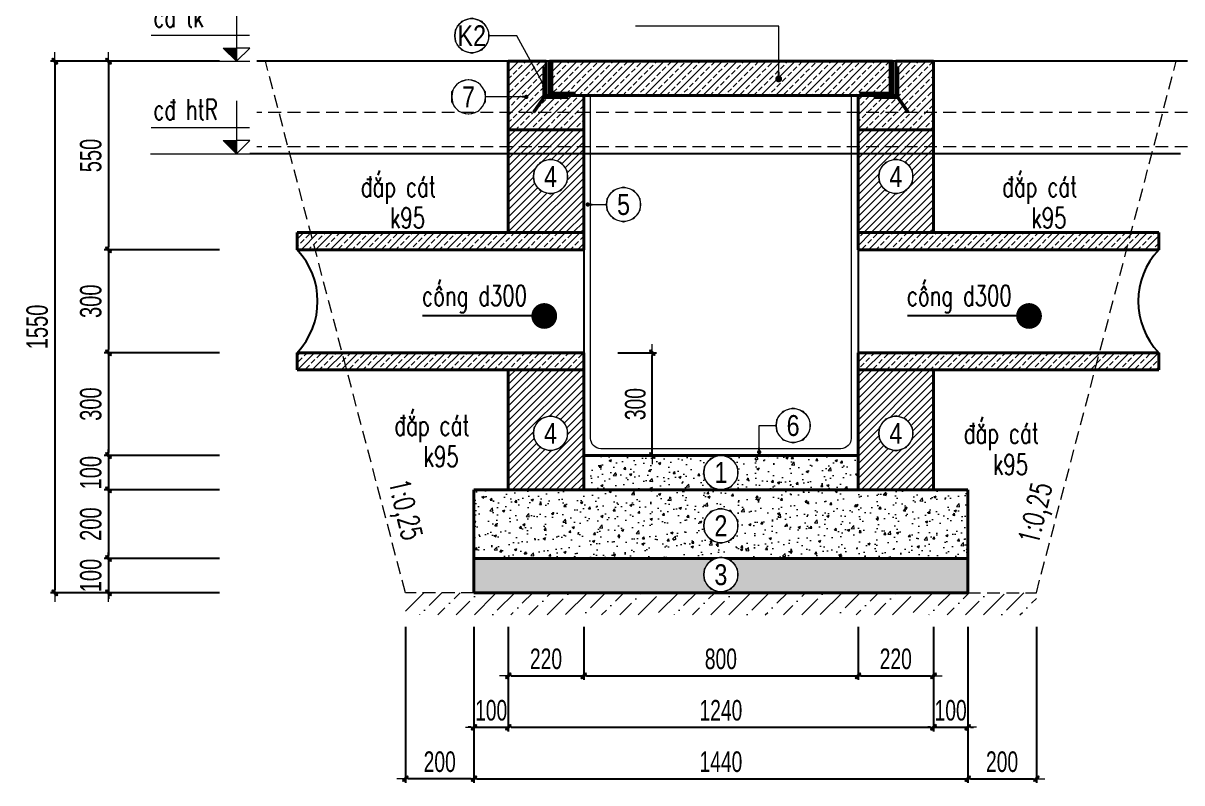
# Model space of a CAD drawing. Header units: inches. Extents: x -676 to 53517, y -16349 to 46516.
# Drawn here: x 31345 to 34724, y 23474 to 25689 of the extents above; entities that cross this region are included whole.
import ezdxf
from ezdxf.enums import TextEntityAlignment as Align

# ---------------------------------------------------------------- set-up
doc = ezdxf.new("R2010")
doc.units = ezdxf.units.IN
doc.header["$MEASUREMENT"] = 0
doc.set_wipeout_variables(frame=1)
doc.linetypes.add('HIDDEN', pattern=[0.375, 0.25, -0.125])
for name, color, linetype, lineweight in [('dim', 144, 'Continuous', 13), ('hatch', 67, 'Continuous', 9), ('LC Dim', 8, 'Continuous', 18), ('LC Hatch', 252, 'Continuous', 9), ('LC ISO', 153, 'Continuous', 13), ('LC Khac', 4, 'Continuous', 9), ('LC MANH DUT', 35, 'HIDDEN', 5), ('LC Net dam2', 6, 'Continuous', 40), ('LC Net manh', 9, 'Continuous', 5), ('LC Net thay', 7, 'Continuous', 25), ('LC Text1', 3, 'Continuous', 20), ('THEPDOC', 1, 'Continuous', 40)]:
    doc.layers.add(name, color=color, linetype=linetype, lineweight=lineweight)
doc.layers.add('TAMDAN', color=2, linetype='Continuous')
doc.styles.add('General text 2', font='arial.ttf')
doc.styles.add('HOATBIF', font='hoatbif.shx', dxfattribs={"width": 0.7})
doc.styles.add('LC 3', font='vnsimli.shx', dxfattribs={"width": 0.75})
doc.styles.add('TXTDIM', font='', dxfattribs={"width": 0.7})
doc.styles.get('TXTDIM').set_extended_font_data('.VnArial')
doc.dimstyles.new('1-100(1-25)', dxfattribs={"dimscale": 25, "dimtxt": 2.5, "dimasz": 0.35, "dimexe": 0.5, "dimexo": 0, "dimgap": 0.8, "dimtad": 1, "dimdec": 0, "dimzin": 0, "dimdsep": 46, "dimtxsty": 'HOATBIF', "dimblk1": 'DOT', "dimblk2": 'DOT', "dimsah": 1, "dimcen": -1, "dimdle": 1, "dimclrd": 256, "dimclre": 256, "dimclrt": 4, "dimadec": 3, "dimazin": 2, "dimtfac": 0.333333, "dimtdec": 0, "dimtix": 1, "dimtmove": 2, "dimatfit": 3, "dimldrblk": 'DOT', "dimfxl": 1, "dimtvp": 0.833333, "dimtolj": 1, "dimtzin": 0, "dimarcsym": 0})
doc.dimstyles.new('DIM20', dxfattribs={"dimscale": 20, "dimtxt": 2.5, "dimasz": 0.3, "dimexe": 0.5, "dimexo": 0, "dimgap": 0.5, "dimtad": 1, "dimdec": 0, "dimzin": 12, "dimdsep": 46, "dimtxsty": 'TXTDIM', "dimblk": 'SLASH', "dimcen": 1.5, "dimclrd": 144, "dimclre": 144, "dimclrt": 1, "dimaunit": 1, "dimadec": 0, "dimazin": 0, "dimtfac": 1, "dimtdec": 0, "dimtix": 1, "dimtmove": 0, "dimatfit": 3, "dimldrblk": 'DOT', "dimfxl": 2, "dimtolj": 1, "dimtzin": 0, "dimlwd": 9, "dimlwe": 9, "dimarcsym": 1})
doc.dimstyles.new('DIM25', dxfattribs={"dimscale": 25, "dimtxt": 2.5, "dimasz": 0.3, "dimexe": 0.5, "dimexo": 0, "dimgap": 0.5, "dimtad": 1, "dimdec": 0, "dimzin": 12, "dimdsep": 46, "dimtxsty": 'TXTDIM', "dimblk": 'SLASH', "dimcen": 1.5, "dimclrd": 144, "dimclre": 144, "dimclrt": 1, "dimadec": 0, "dimazin": 0, "dimtfac": 1, "dimtdec": 0, "dimtix": 1, "dimtmove": 0, "dimatfit": 3, "dimldrblk": 'DOT', "dimfxl": 2, "dimtolj": 1, "dimtzin": 0, "dimlwd": 9, "dimlwe": 9, "dimarcsym": 1})

# ---------------------------------------------------------------- blocks, each defined once
blk = doc.blocks.new('DOT')
at = {"layer": 'LC Dim', "color": 4}
blk.add_line((-1, -1), (1, 1), dxfattribs=at)
at = {"layer": 'LC Dim'}
blk.add_line((-3, 0), (3, 0), dxfattribs=at)
at = {"layer": 'LC Dim', "color": 4}
blk.add_lwpolyline([(0.5, 1), (-1, -0.5), (-0.5, -1), (1, 0.5)], close=True, dxfattribs=at)
blk = doc.blocks.new('*D201')
at = {"layer": 'Defpoints', "color": 0, "transparency": 16777216}
for p in [(33079.5, 24728.4), (33180, 24728.4), (33079.5, 24428.4)]:
    blk.add_point(p, dxfattribs=at)
at = {"layer": 'LC Dim', "lineweight": -2, "transparency": 16777216}
for p, q in [((33079.5, 24728.4), (33192, 24728.4)), ((33180, 24436.8), (33180, 24720)), ((33079.5, 24428.4), (33192, 24428.4))]:
    blk.add_line(p, q, dxfattribs=at)
at = {"layer": 'LC Dim', "lineweight": -2, "transparency": 16777216, "xscale": 8.399999999999999, "yscale": 8.399999999999999, "zscale": 8.399999999999999}
for p, rotation in [((33180, 24728.4), 90), ((33180, 24428.4), 270)]:
    blk.add_blockref('DOT', p, dxfattribs=dict(at, rotation=rotation))
at = {"layer": 'LC Dim', "color": 4, "transparency": 16777216, "insert": (33130.8, 24578.4), "char_height": 60, "attachment_point": 5, "rotation": 90, "style": 'HOATBIF'}
blk.add_mtext('\\A1;300', dxfattribs=at)
blk = doc.blocks.new('_Dot')
at = {"color": 0, "linetype": 'ByBlock', "lineweight": -2}
blk.add_line((-0.5, 0), (-1, 0), dxfattribs=at)
at = {"color": 0, "linetype": 'ByBlock', "const_width": 0.5}
blk.add_lwpolyline([(-0.25, 0, 1), (0.25, 0, 1)], format="xyb", close=True, dxfattribs=at)
blk = doc.blocks.new('*D208')
at = {"layer": 'Defpoints', "color": 0, "transparency": 16777216}
for p in [(32660.2, 23928.8), (32760.2, 23928.8), (32760.2, 23635.9)]:
    blk.add_point(p, dxfattribs=at)
at = {"layer": 'LC Dim', "lineweight": -2, "transparency": 16777216}
for p, q in [((32660.2, 23928.8), (32660.2, 23623.9)), ((32760.2, 23928.8), (32760.2, 23623.9)), ((32651.8, 23635.9), (32643.4, 23635.9)), ((32660.2, 23635.9), (32760.2, 23635.9)), ((32768.6, 23635.9), (32777, 23635.9))]:
    blk.add_line(p, q, dxfattribs=at)
at = {"layer": 'LC Dim', "lineweight": -2, "transparency": 16777216, "xscale": 8.399999999999999, "yscale": 8.399999999999999, "zscale": 8.399999999999999}
blk.add_blockref('DOT', (32660.2, 23635.9), dxfattribs=at)
at = {"layer": 'LC Dim', "lineweight": -2, "transparency": 16777216, "xscale": 8.399999999999999, "yscale": 8.399999999999999, "zscale": 8.399999999999999, "rotation": 180}
blk.add_blockref('DOT', (32760.2, 23635.9), dxfattribs=at)
at = {"layer": 'LC Dim', "color": 4, "transparency": 16777216, "insert": (32710.2, 23685.1), "char_height": 60, "attachment_point": 5, "style": 'HOATBIF'}
blk.add_mtext('\\A1;100', dxfattribs=at)
blk = doc.blocks.new('*D209')
at = {"layer": 'Defpoints', "color": 0, "transparency": 16777216}
for p in [(32760.2, 23928.8), (32980.2, 23928.8), (32980.2, 23785.9)]:
    blk.add_point(p, dxfattribs=at)
at = {"layer": 'LC Dim', "lineweight": -2, "transparency": 16777216}
for p, q in [((32760.2, 23928.8), (32760.2, 23773.9)), ((32980.2, 23928.8), (32980.2, 23773.9)), ((32768.6, 23785.9), (32971.8, 23785.9))]:
    blk.add_line(p, q, dxfattribs=at)
at = {"layer": 'LC Dim', "lineweight": -2, "transparency": 16777216, "xscale": 8.399999999999999, "yscale": 8.399999999999999, "zscale": 8.399999999999999, "rotation": 180}
blk.add_blockref('DOT', (32760.2, 23785.9), dxfattribs=at)
at = {"layer": 'LC Dim', "lineweight": -2, "transparency": 16777216, "xscale": 8.399999999999999, "yscale": 8.399999999999999, "zscale": 8.399999999999999}
blk.add_blockref('DOT', (32980.2, 23785.9), dxfattribs=at)
at = {"layer": 'LC Dim', "color": 4, "transparency": 16777216, "insert": (32870.2, 23835.1), "char_height": 60, "attachment_point": 5, "style": 'HOATBIF'}
blk.add_mtext('\\A1;220', dxfattribs=at)
blk = doc.blocks.new('*D210')
at = {"layer": 'Defpoints', "color": 0, "transparency": 16777216}
for p in [(32980.2, 23928.8), (33780.2, 23928.8), (33780.2, 23785.9)]:
    blk.add_point(p, dxfattribs=at)
at = {"layer": 'LC Dim', "lineweight": -2, "transparency": 16777216}
for p, q in [((32980.2, 23928.8), (32980.2, 23773.9)), ((33780.2, 23928.8), (33780.2, 23773.9)), ((32988.6, 23785.9), (33771.8, 23785.9))]:
    blk.add_line(p, q, dxfattribs=at)
at = {"layer": 'LC Dim', "lineweight": -2, "transparency": 16777216, "xscale": 8.399999999999999, "yscale": 8.399999999999999, "zscale": 8.399999999999999, "rotation": 180}
blk.add_blockref('DOT', (32980.2, 23785.9), dxfattribs=at)
at = {"layer": 'LC Dim', "lineweight": -2, "transparency": 16777216, "xscale": 8.399999999999999, "yscale": 8.399999999999999, "zscale": 8.399999999999999}
blk.add_blockref('DOT', (33780.2, 23785.9), dxfattribs=at)
at = {"layer": 'LC Dim', "color": 4, "transparency": 16777216, "insert": (33380.2, 23835.1), "char_height": 60, "attachment_point": 5, "style": 'HOATBIF'}
blk.add_mtext('\\A1;800', dxfattribs=at)
blk = doc.blocks.new('*D211')
at = {"layer": 'Defpoints', "color": 0, "transparency": 16777216}
for p in [(33780.2, 23928.8), (34000.2, 23928.8), (34000.2, 23785.9)]:
    blk.add_point(p, dxfattribs=at)
at = {"layer": 'LC Dim', "lineweight": -2, "transparency": 16777216}
for p, q in [((33780.2, 23928.8), (33780.2, 23773.9)), ((34000.2, 23928.8), (34000.2, 23773.9)), ((33788.6, 23785.9), (33991.8, 23785.9))]:
    blk.add_line(p, q, dxfattribs=at)
at = {"layer": 'LC Dim', "lineweight": -2, "transparency": 16777216, "xscale": 8.399999999999999, "yscale": 8.399999999999999, "zscale": 8.399999999999999, "rotation": 180}
blk.add_blockref('DOT', (33780.2, 23785.9), dxfattribs=at)
at = {"layer": 'LC Dim', "lineweight": -2, "transparency": 16777216, "xscale": 8.399999999999999, "yscale": 8.399999999999999, "zscale": 8.399999999999999}
blk.add_blockref('DOT', (34000.2, 23785.9), dxfattribs=at)
at = {"layer": 'LC Dim', "color": 4, "transparency": 16777216, "insert": (33890.2, 23835.1), "char_height": 60, "attachment_point": 5, "style": 'HOATBIF'}
blk.add_mtext('\\A1;220', dxfattribs=at)
blk = doc.blocks.new('*D212')
at = {"layer": 'Defpoints', "color": 0, "transparency": 16777216}
for p in [(34000.2, 23928.8), (34100.2, 23928.8), (34100.2, 23635.9)]:
    blk.add_point(p, dxfattribs=at)
at = {"layer": 'LC Dim', "lineweight": -2, "transparency": 16777216}
for p, q in [((34000.2, 23928.8), (34000.2, 23623.9)), ((34100.2, 23928.8), (34100.2, 23623.9)), ((33991.8, 23635.9), (33983.4, 23635.9)), ((34000.2, 23635.9), (34100.2, 23635.9)), ((34108.6, 23635.9), (34117, 23635.9))]:
    blk.add_line(p, q, dxfattribs=at)
at = {"layer": 'LC Dim', "lineweight": -2, "transparency": 16777216, "xscale": 8.399999999999999, "yscale": 8.399999999999999, "zscale": 8.399999999999999}
blk.add_blockref('DOT', (34000.2, 23635.9), dxfattribs=at)
at = {"layer": 'LC Dim', "lineweight": -2, "transparency": 16777216, "xscale": 8.399999999999999, "yscale": 8.399999999999999, "zscale": 8.399999999999999, "rotation": 180}
blk.add_blockref('DOT', (34100.2, 23635.9), dxfattribs=at)
at = {"layer": 'LC Dim', "color": 4, "transparency": 16777216, "insert": (34050.2, 23685.1), "char_height": 60, "attachment_point": 5, "style": 'HOATBIF'}
blk.add_mtext('\\A1;100', dxfattribs=at)
blk = doc.blocks.new('*D213')
at = {"layer": 'Defpoints', "color": 0, "transparency": 16777216}
for p in [(34100.2, 23928.8), (34300.2, 23928.8), (34300.2, 23485.9)]:
    blk.add_point(p, dxfattribs=at)
at = {"layer": 'LC Dim', "lineweight": -2, "transparency": 16777216}
for p, q in [((34100.2, 23928.8), (34100.2, 23473.9)), ((34300.2, 23928.8), (34300.2, 23473.9)), ((34108.6, 23485.9), (34291.8, 23485.9))]:
    blk.add_line(p, q, dxfattribs=at)
at = {"layer": 'LC Dim', "lineweight": -2, "transparency": 16777216, "xscale": 8.399999999999999, "yscale": 8.399999999999999, "zscale": 8.399999999999999, "rotation": 180}
blk.add_blockref('DOT', (34100.2, 23485.9), dxfattribs=at)
at = {"layer": 'LC Dim', "lineweight": -2, "transparency": 16777216, "xscale": 8.399999999999999, "yscale": 8.399999999999999, "zscale": 8.399999999999999}
blk.add_blockref('DOT', (34300.2, 23485.9), dxfattribs=at)
at = {"layer": 'LC Dim', "color": 4, "transparency": 16777216, "insert": (34200.2, 23535.1), "char_height": 60, "attachment_point": 5, "style": 'HOATBIF'}
blk.add_mtext('\\A1;200', dxfattribs=at)
blk = doc.blocks.new('*D214')
at = {"layer": 'Defpoints', "color": 0, "transparency": 16777216}
for p in [(32760.2, 23928.8), (34000.2, 23928.8), (34000.2, 23635.9)]:
    blk.add_point(p, dxfattribs=at)
at = {"layer": 'LC Dim', "lineweight": -2, "transparency": 16777216}
for p, q in [((32760.2, 23928.8), (32760.2, 23623.9)), ((34000.2, 23928.8), (34000.2, 23623.9)), ((32768.6, 23635.9), (33991.8, 23635.9))]:
    blk.add_line(p, q, dxfattribs=at)
at = {"layer": 'LC Dim', "lineweight": -2, "transparency": 16777216, "xscale": 8.399999999999999, "yscale": 8.399999999999999, "zscale": 8.399999999999999, "rotation": 180}
blk.add_blockref('DOT', (32760.2, 23635.9), dxfattribs=at)
at = {"layer": 'LC Dim', "lineweight": -2, "transparency": 16777216, "xscale": 8.399999999999999, "yscale": 8.399999999999999, "zscale": 8.399999999999999}
blk.add_blockref('DOT', (34000.2, 23635.9), dxfattribs=at)
at = {"layer": 'LC Dim', "color": 4, "transparency": 16777216, "insert": (33380.2, 23685.1), "char_height": 60, "attachment_point": 5, "style": 'HOATBIF'}
blk.add_mtext('\\A1;1240', dxfattribs=at)
blk = doc.blocks.new('*D215')
at = {"layer": 'Defpoints', "color": 0, "transparency": 16777216}
for p in [(32660.2, 23928.8), (34100.2, 23928.8), (34100.2, 23485.9)]:
    blk.add_point(p, dxfattribs=at)
at = {"layer": 'LC Dim', "lineweight": -2, "transparency": 16777216}
for p, q in [((32660.2, 23928.8), (32660.2, 23473.9)), ((34100.2, 23928.8), (34100.2, 23473.9)), ((32668.6, 23485.9), (34091.8, 23485.9))]:
    blk.add_line(p, q, dxfattribs=at)
at = {"layer": 'LC Dim', "lineweight": -2, "transparency": 16777216, "xscale": 8.399999999999999, "yscale": 8.399999999999999, "zscale": 8.399999999999999, "rotation": 180}
blk.add_blockref('DOT', (32660.2, 23485.9), dxfattribs=at)
at = {"layer": 'LC Dim', "lineweight": -2, "transparency": 16777216, "xscale": 8.399999999999999, "yscale": 8.399999999999999, "zscale": 8.399999999999999}
blk.add_blockref('DOT', (34100.2, 23485.9), dxfattribs=at)
at = {"layer": 'LC Dim', "color": 4, "transparency": 16777216, "insert": (33380.2, 23535.1), "char_height": 60, "attachment_point": 5, "style": 'HOATBIF'}
blk.add_mtext('\\A1;1440', dxfattribs=at)
blk = doc.blocks.new('*D216')
at = {"layer": 'Defpoints', "color": 0, "transparency": 16777216}
for p in [(32460.2, 23928.8), (32660.2, 23928.8), (32460.2, 23485.9)]:
    blk.add_point(p, dxfattribs=at)
at = {"layer": 'LC Dim', "lineweight": -2, "transparency": 16777216}
for p, q in [((32460.2, 23928.8), (32460.2, 23473.9)), ((32660.2, 23928.8), (32660.2, 23473.9)), ((32651.8, 23485.9), (32468.6, 23485.9))]:
    blk.add_line(p, q, dxfattribs=at)
at = {"layer": 'LC Dim', "lineweight": -2, "transparency": 16777216, "xscale": 8.399999999999999, "yscale": 8.399999999999999, "zscale": 8.399999999999999, "rotation": 180}
blk.add_blockref('DOT', (32460.2, 23485.9), dxfattribs=at)
at = {"layer": 'LC Dim', "lineweight": -2, "transparency": 16777216, "xscale": 8.399999999999999, "yscale": 8.399999999999999, "zscale": 8.399999999999999}
blk.add_blockref('DOT', (32660.2, 23485.9), dxfattribs=at)
at = {"layer": 'LC Dim', "color": 4, "transparency": 16777216, "insert": (32560.2, 23535.1), "char_height": 60, "attachment_point": 5, "style": 'HOATBIF'}
blk.add_mtext('\\A1;200', dxfattribs=at)
blk = doc.blocks.new('*U66')
at = {"layer": 'Defpoints'}
blk.add_lwpolyline([(0, 4.25), (-2.5, 3.44), (-4.04, 1.31), (-4.04, -1.31), (-2.5, -3.44), (0, -4.25), (2.5, -3.44), (4.04, -1.31), (4.04, 1.31), (2.5, 3.44)], close=True, dxfattribs=at)
at = {"layer": 'LC Text1', "style": 'General text 2', "width": 0.8, "flags": 8}
blk.add_attdef('SYMBOL', text='', height=5.2, dxfattribs=at).set_placement((0, 0), align=Align.MIDDLE_CENTER)
blk.add_wipeout([(0, 4.25), (-2.5, 3.44), (-4.04, 1.31), (-4.04, -1.31), (-2.5, -3.44), (0, -4.25), (2.5, -3.44), (4.04, -1.31), (4.04, 1.31), (2.5, 3.44)]).dxf.layer = 'LC Net manh'
at = {"layer": 'LC ISO'}
blk.add_circle((0, 0), 4.25, dxfattribs=at)
blk = doc.blocks.new('SLASH')
at = {"layer": 'dim', "color": 16, "linetype": 'Continuous'}
for p, q in [((-1.2, 0), (1.2, 0)), ((-0.6, -0.6), (0.6, 0.6))]:
    blk.add_line(p, q, dxfattribs=at)
blk = doc.blocks.new('CT')
at = {"layer": 'LC Khac'}
blk.add_hatch(color=252, dxfattribs=at).paths.add_polyline_path([(3.25, 1.6), (1.64, 1.6), (1.64, 0)])
at = {"layer": 'LC Khac', "color": 9, "ltscale": 50}
for p, q in [((0.05, 3.14), (12, 3.14)), ((12.09, 0), (0, 0))]:
    blk.add_line(p, q, dxfattribs=at)
for points in [[(1.64, 6.43), (1.64, 0)], [(1.64, 0), (0.03, 1.6), (1.64, 1.6)], [(1.64, 0), (3.25, 1.6), (1.64, 1.6)]]:
    blk.add_lwpolyline(points, dxfattribs=at)
at = {"layer": 'LC Khac', "color": 3, "style": 'LC 3', "width": 0.75}
blk.add_attdef('CT', (1.91, 3.5), '', height=2.2, dxfattribs=at)
blk = doc.blocks.new('*D287')
at = {"layer": 'Defpoints', "color": 0, "transparency": 16777216}
for p in [(31918, 25578.4), (31594, 25028.4), (31918, 25028.4)]:
    blk.add_point(p, dxfattribs=at)
at = {"layer": 'LC Hatch', "lineweight": -2, "transparency": 16777216}
for p, q in [((31918, 25578.4), (31581.5, 25578.4)), ((31594, 25569.7), (31594, 25037.2)), ((31918, 25028.4), (31581.5, 25028.4))]:
    blk.add_line(p, q, dxfattribs=at)
at = {"layer": 'LC Hatch', "lineweight": -2, "transparency": 16777216, "xscale": 8.75, "yscale": 8.75, "zscale": 8.75}
for p, rotation in [((31594, 25578.4), 90), ((31594, 25028.4), 270)]:
    blk.add_blockref('DOT', p, dxfattribs=dict(at, rotation=rotation))
at = {"layer": 'LC Hatch', "color": 4, "transparency": 16777216, "insert": (31542.8, 25303.4), "char_height": 62.5, "attachment_point": 5, "rotation": 90, "style": 'HOATBIF'}
blk.add_mtext('\\A1;550', dxfattribs=at)
blk = doc.blocks.new('*D288')
at = {"layer": 'Defpoints', "color": 0, "transparency": 16777216}
for p in [(31918, 25028.4), (31594, 24728.4), (31918, 24728.4)]:
    blk.add_point(p, dxfattribs=at)
at = {"layer": 'LC Hatch', "lineweight": -2, "transparency": 16777216}
for p, q in [((31918, 25028.4), (31581.5, 25028.4)), ((31594, 25019.7), (31594, 24737.2)), ((31918, 24728.4), (31581.5, 24728.4))]:
    blk.add_line(p, q, dxfattribs=at)
at = {"layer": 'LC Hatch', "lineweight": -2, "transparency": 16777216, "xscale": 8.75, "yscale": 8.75, "zscale": 8.75}
for p, rotation in [((31594, 25028.4), 90), ((31594, 24728.4), 270)]:
    blk.add_blockref('DOT', p, dxfattribs=dict(at, rotation=rotation))
at = {"layer": 'LC Hatch', "color": 4, "transparency": 16777216, "insert": (31542.8, 24878.4), "char_height": 62.5, "attachment_point": 5, "rotation": 90, "style": 'HOATBIF'}
blk.add_mtext('\\A1;300', dxfattribs=at)
blk = doc.blocks.new('*D289')
at = {"layer": 'Defpoints', "color": 0, "transparency": 16777216}
for p in [(31918, 24728.4), (31594, 24428.4), (31918, 24428.4)]:
    blk.add_point(p, dxfattribs=at)
at = {"layer": 'LC Hatch', "lineweight": -2, "transparency": 16777216}
for p, q in [((31918, 24728.4), (31581.5, 24728.4)), ((31594, 24719.7), (31594, 24437.2)), ((31918, 24428.4), (31581.5, 24428.4))]:
    blk.add_line(p, q, dxfattribs=at)
at = {"layer": 'LC Hatch', "lineweight": -2, "transparency": 16777216, "xscale": 8.75, "yscale": 8.75, "zscale": 8.75}
for p, rotation in [((31594, 24728.4), 90), ((31594, 24428.4), 270)]:
    blk.add_blockref('DOT', p, dxfattribs=dict(at, rotation=rotation))
at = {"layer": 'LC Hatch', "color": 4, "transparency": 16777216, "insert": (31542.8, 24578.4), "char_height": 62.5, "attachment_point": 5, "rotation": 90, "style": 'HOATBIF'}
blk.add_mtext('\\A1;300', dxfattribs=at)
blk = doc.blocks.new('*D290')
at = {"layer": 'Defpoints', "color": 0, "transparency": 16777216}
for p in [(31918, 24428.4), (31594, 24328.4), (31918, 24328.4)]:
    blk.add_point(p, dxfattribs=at)
at = {"layer": 'LC Hatch', "lineweight": -2, "transparency": 16777216}
for p, q in [((31594, 24437.2), (31594, 24445.9)), ((31918, 24428.4), (31581.5, 24428.4)), ((31594, 24428.4), (31594, 24328.4)), ((31918, 24328.4), (31581.5, 24328.4)), ((31594, 24319.7), (31594, 24310.9))]:
    blk.add_line(p, q, dxfattribs=at)
at = {"layer": 'LC Hatch', "lineweight": -2, "transparency": 16777216, "xscale": 8.75, "yscale": 8.75, "zscale": 8.75}
for p, rotation in [((31594, 24428.4), 270), ((31594, 24328.4), 90)]:
    blk.add_blockref('DOT', p, dxfattribs=dict(at, rotation=rotation))
at = {"layer": 'LC Hatch', "color": 4, "transparency": 16777216, "insert": (31542.8, 24378.4), "char_height": 62.5, "attachment_point": 5, "rotation": 90, "style": 'HOATBIF'}
blk.add_mtext('\\A1;100', dxfattribs=at)
blk = doc.blocks.new('*D291')
at = {"layer": 'Defpoints', "color": 0, "transparency": 16777216}
for p in [(31918, 24328.4), (31594, 24128.4), (31918, 24128.4)]:
    blk.add_point(p, dxfattribs=at)
at = {"layer": 'LC Hatch', "lineweight": -2, "transparency": 16777216}
for p, q in [((31918, 24328.4), (31581.5, 24328.4)), ((31594, 24319.7), (31594, 24137.2)), ((31918, 24128.4), (31581.5, 24128.4))]:
    blk.add_line(p, q, dxfattribs=at)
at = {"layer": 'LC Hatch', "lineweight": -2, "transparency": 16777216, "xscale": 8.75, "yscale": 8.75, "zscale": 8.75}
for p, rotation in [((31594, 24328.4), 90), ((31594, 24128.4), 270)]:
    blk.add_blockref('DOT', p, dxfattribs=dict(at, rotation=rotation))
at = {"layer": 'LC Hatch', "color": 4, "transparency": 16777216, "insert": (31542.8, 24228.4), "char_height": 62.5, "attachment_point": 5, "rotation": 90, "style": 'HOATBIF'}
blk.add_mtext('\\A1;200', dxfattribs=at)
blk = doc.blocks.new('*D292')
at = {"layer": 'Defpoints', "color": 0, "transparency": 16777216}
for p in [(31918, 24128.4), (31594, 24028.4), (31918, 24028.4)]:
    blk.add_point(p, dxfattribs=at)
at = {"layer": 'LC Hatch', "lineweight": -2, "transparency": 16777216}
for p, q in [((31918, 24128.4), (31581.5, 24128.4)), ((31594, 24137.2), (31594, 24145.9)), ((31594, 24128.4), (31594, 24028.4)), ((31918, 24028.4), (31581.5, 24028.4)), ((31594, 24019.7), (31594, 24010.9))]:
    blk.add_line(p, q, dxfattribs=at)
at = {"layer": 'LC Hatch', "lineweight": -2, "transparency": 16777216, "xscale": 8.75, "yscale": 8.75, "zscale": 8.75}
for p, rotation in [((31594, 24128.4), 270), ((31594, 24028.4), 90)]:
    blk.add_blockref('DOT', p, dxfattribs=dict(at, rotation=rotation))
at = {"layer": 'LC Hatch', "color": 4, "transparency": 16777216, "insert": (31542.8, 24078.4), "char_height": 62.5, "attachment_point": 5, "rotation": 90, "style": 'HOATBIF'}
blk.add_mtext('\\A1;100', dxfattribs=at)
blk = doc.blocks.new('*D293')
at = {"layer": 'Defpoints', "color": 0, "transparency": 16777216}
for p in [(31918, 25578.4), (31437.8, 24028.4), (31918, 24028.4)]:
    blk.add_point(p, dxfattribs=at)
at = {"layer": 'LC Hatch', "lineweight": -2, "transparency": 16777216}
for p, q in [((31918, 25578.4), (31425.3, 25578.4)), ((31437.8, 25569.7), (31437.8, 24037.2)), ((31918, 24028.4), (31425.3, 24028.4))]:
    blk.add_line(p, q, dxfattribs=at)
at = {"layer": 'LC Hatch', "lineweight": -2, "transparency": 16777216, "xscale": 8.75, "yscale": 8.75, "zscale": 8.75}
for p, rotation in [((31437.8, 25578.4), 90), ((31437.8, 24028.4), 270)]:
    blk.add_blockref('DOT', p, dxfattribs=dict(at, rotation=rotation))
at = {"layer": 'LC Hatch', "color": 4, "transparency": 16777216, "insert": (31386.5, 24803.4), "char_height": 62.5, "attachment_point": 5, "rotation": 90, "style": 'HOATBIF'}
blk.add_mtext('\\A1;1550', dxfattribs=at)

msp = doc.modelspace()

# ---------------------------------------------------------------- hatches: boundary and pattern name
at = {"layer": 'LC Hatch'}
h = msp.add_hatch(dxfattribs=at)
h.set_pattern_fill('ANSI33', color=256, scale=120, style=0)
h.paths.add_polyline_path([(32760.3, 25578.4), (32870.3, 25578.4), (32870.3, 25478.4), (32980.3, 25478.4), (32980.3, 25378.4), (32760.3, 25378.4)])
h = msp.add_hatch(dxfattribs=at)
h.set_pattern_fill('ANSI33', color=256, scale=120, style=0)
h.paths.add_polyline_path([(33880.2, 25578.4), (32886.3, 25578.4), (32886.3, 25478.4), (33880.2, 25478.4)])
h = msp.add_hatch(dxfattribs=at)
h.set_pattern_fill('ANSI33', color=256, scale=120, style=0)
h.paths.add_polyline_path([(34000.2, 25578.4), (33890.2, 25578.4), (33890.2, 25478.4), (33780.2, 25478.4), (33780.2, 25378.4), (34000.2, 25378.4)])
h = msp.add_hatch(dxfattribs=at)
h.set_pattern_fill('ANSI31', color=256, scale=120, style=0)
h.paths.add_polyline_path([(33780.2, 25378.4), (33780.2, 25078.4), (34000.2, 25078.4), (34000.2, 25078.4), (34000.2, 25378.4)])
h.paths.add_polyline_path([(32980.3, 25378.4), (32760.3, 25378.4), (32760.3, 25078.4), (32980.3, 25078.4)])
h.paths.add_polyline_path([(32980.3, 24678.4), (32760.3, 24678.4), (32760.3, 24328.4), (32980.3, 24328.4)])
h.paths.add_polyline_path([(34000.2, 24678.4), (33780.2, 24678.4), (33780.2, 24328.4), (34000.2, 24328.4)])
h = msp.add_hatch(dxfattribs=at)
h.set_pattern_fill('ANSI33', color=256, scale=120, style=0)
h.paths.add_polyline_path([(32980.3, 24728.4), (32144.2, 24728.4), (32144.2, 24678.4), (32980.3, 24678.4)])
h.paths.add_polyline_path([(32980.3, 25078.4), (32144.2, 25078.4), (32144.2, 25028.4), (32980.3, 25028.4)])
h = msp.add_hatch(dxfattribs=at)
h.set_pattern_fill('ANSI33', color=256, scale=120, style=0)
h.paths.add_polyline_path([(33780.1, 24728.4), (34657.2, 24728.4), (34657.2, 24678.4), (33780.1, 24678.4)])
h.paths.add_polyline_path([(33780.1, 25078.4), (34657.2, 25078.4), (34657.2, 25028.4), (33780.1, 25028.4)])
h = msp.add_hatch(dxfattribs=at)
h.set_pattern_fill('AR-CONC', color=256, scale=10, style=0)
h.set_pattern_definition([(50, (-141343.93, 2943.584), (71.726018, -6.275213), [7.5, -82.5]), (355, (-141343.93, 2943.58), (-13.875133, 75.219213), [6, -66]), (100.4514, (-141337.95, 2943.06), (57.850938, 68.943954), [6.37402, -70.11421]), (46.1842, (-141343.93, 2963.58), (106.724105, -16.5519), [11.25, -123.75]), (96.6356, (-141335.04, 2962.2), (93.46627, 97.41179), [9.56103, -105.1713]), (351.1842, (-141343.93, 2963.58), (93.466195, 97.41186), [9, -99]), (21, (-141333.93, 2958.584), (59.690705, -40.26189), [7.5, -82.5]), (326, (-141333.93, 2958.58), (24.331533, 72.515005), [6, -66]), (71.4514, (-141328.955, 2955.23), (84.022263, 32.25305), [6.37402, -70.11421]), (37.5, (-141343.93, 2943.584), (1.2159855, 33.2893854), [0, -65.2, 0, -67, 0, -66.25]), (7.5, (-141343.93, 2943.584), (26.306954, 39.441171), [0, -38.2, 0, -63.7, 0, -25.25]), (327.5, (-141366.23, 2943.584), (53.3822436, -2.255487), [0, -25, 0, -78, 0, -103.5]), (317.5, (-141376.23, 2943.584), (58.318617, 10.010498), [0, -32.5, 0, -51.8, 0, -73.5])])
h.paths.add_polyline_path([(33780.2, 24428.4), (32980.3, 24428.4), (32980.3, 24328.4), (33780.2, 24328.4)])
h = msp.add_hatch(dxfattribs=at)
h.set_pattern_fill('AR-CONC', color=256, scale=10, style=0)
h.set_pattern_definition([(50, (0, 0), (71.72602, -6.27521), [7.5, -82.5]), (355, (0, 0), (-13.87513, 75.21921), [6, -66]), (100.45144, (5.98, -0.52), (57.85088, 68.944), [6.37402, -70.11421]), (46.1842, (0, 20), (106.72413, -16.55193), [11.25, -123.75]), (96.63564, (8.89, 18.62), (93.4662, 97.41186), [9.56103, -105.17138]), (351.18416, (0, 20), (93.4662, 97.41186), [9, -99]), (21, (10, 15), (59.690705, -40.26189), [7.5, -82.5]), (326, (10, 15), (24.33153, 72.515), [6, -66]), (71.45144, (14.974, 11.645), (84.02224, 32.25312), [6.37402, -70.11421]), (37.5, (0, 0), (1.215986, 33.289385), [0, -65.2, 0, -67, 0, -66.25]), (7.5, (0, 0), (26.306954, 39.44117), [0, -38.2, 0, -63.7, 0, -25.25]), (327.5, (-22.3, 0), (53.382244, -2.255487), [0, -25, 0, -78, 0, -103.5]), (317.5, (-32.3, 0), (58.318617, 10.0105), [0, -32.5, 0, -51.8, 0, -73.5])])
h.paths.add_polyline_path([(32660.2, 24328.4), (32660.2, 24128.4), (34100.2, 24128.4), (34100.2, 24328.4)])
h = msp.add_hatch(dxfattribs=at)
h.set_pattern_fill('GRAVEL', color=256, scale=80)
h.set_pattern_definition([(228.0128, (-141286.329, 3023.5837), (-639.99985857, -720.00010733), [10.76288, -1065.52704]), (184.9697, (-141293.529, 3015.5837), (960.00008412, 79.99930456), [18.46944, -1828.474]), (132.5104, (-141311.929, 3013.9837), (799.99925747, -880.00069391), [13.02304, -1289.28256]), (267.2737, (-141343.129, 2993.9837), (79.99968142, 1600.0000236), [16.81904, -1665.08464]), (292.8337, (-141343.929, 2977.1837), (-400.000792435, 959.99971294), [16.4924, -1632.74984]), (357.2737, (-141337.529, 2961.9837), (-1600.0000236, 79.99968142), [16.81904, -1665.08464]), (37.6942, (-141320.729, 2961.1837), (-1040.00058765, -799.999232413), [22.24232, -2201.98792]), (72.2553, (-141303.129, 2974.7837), (560.000861016, 1759.9996985), [20.99904, -2078.90568]), (121.4296, (-141296.729, 2994.7837), (-640.000658734, 1039.99960292), [16.876, -1670.72584]), (175.2364, (-141305.529, 3009.184), (880.0000757, -79.99932261), [19.26656, -944.06104]), (222.3974, (-141324.729, 3010.7837), (-960.000588086, -879.99936656), [24.91584, -2466.67]), (138.8141, (-141263.929, 2993.184), (-560.00023574, 479.99978507), [8.50408, -841.90752]), (171.4692, (-141270.329, 2998.7837), (1039.999862785, -160.0006328), [16.17896, -1601.72088]), (225, (-141286.33, 3001.184), (-9e-15, -80.000025), [11.31368, -101.82336]), (203.1986, (-141291.929, 3010.784), (399.99997845, 160.000106), [6.09264, -603.1692]), (291.8014, (-141297.529, 3008.384), (-79.9999928, 240.0000218), [8.61624, -422.19696]), (30.9638, (-141294.329, 3000.384), (239.9998418, 160.0001987), [13.99432, -452.48184]), (161.5651, (-141282.33, 3007.584), (160.0000348, -79.9998723), [10.11928, -242.86296]), (16.3895, (-141343.929, 3008.3837), (800.00017587, 239.99941679), [14.176, -1403.4276]), (70.3462, (-141330.329, 3012.3837), (-319.99961979, -880.00017085), [11.89288, -1177.39264]), (293.1986, (-141282.329, 3023.584), (-160.000106, 399.99997845), [12.1852, -597.07664]), (343.6105, (-141277.529, 3012.3837), (-800.00017587, 239.99941679), [14.176, -1403.4276]), (339.444, (-141343.929, 2958.784), (-400.00014756, 159.9996797), [13.6704, -669.84992]), (294.7751, (-141331.129, 2953.9837), (-399.99937514, 880.00027375), [11.45424, -1133.97144]), (66.8014, (-141281.529, 2943.584), (160.000106, 399.99997845), [12.1852, -597.07664]), (17.354, (-141276.729, 2954.7837), (-1040.00016153, -319.99956018), [13.41048, -1327.63392]), (69.444, (-141320.729, 2943.584), (-159.9996797, -400.00014756), [6.8352, -676.68512]), (101.3099, (-141286.329, 2943.584), (-79.9998106, 320.0000602), [4.0792, -403.84232]), (165.9638, (-141287.129, 2947.584), (240.0000437, -79.9998446), [16.4924, -313.356]), (186.009, (-141303.129, 2951.5837), (799.99998007, 79.9999454), [15.284, -1513.11384]), (303.6901, (-141294.33, 2993.184), (-80.0001068, 159.9999646), [11.53776, -276.90632]), (353.1572, (-141287.929, 2983.5837), (1359.99994924, -160.000639834), [20.14352, -1994.20504]), (60.9454, (-141267.929, 2981.184), (-320.00000218, -560.00003077), [8.23648, -815.41392]), (90, (-141263.93, 2988.38), (-80, 80), [4.8, -75.2]), (120.2564, (-141304.729, 2953.9837), (319.99959094, -560.00019647), [11.11392, -1100.2816]), (48.0128, (-141310.329, 2963.5837), (639.99985857, 720.00010733), [21.52576, -1054.76416]), (0, (-141295.93, 2979.58), (80, 80), [20.8, -59.2]), (325.3048, (-141275.129, 2979.5837), (-799.99954072, 560.00068877), [12.64912, -1252.26192]), (254.0546, (-141264.729, 2972.384), (-79.99999114, -320.0000101), [11.64816, -570.76064]), (207.646, (-141267.929, 2961.1837), (-1519.999664574, -800.000617054), [18.9652, -1877.55792]), (175.4261, (-141284.729, 2952.3837), (-1040.000044665, 79.999584093), [20.06392, -1986.32592])])
h.paths.add_polyline_path([(34100.2, 24028.4), (34100.2, 24128.4), (32660.2, 24128.4), (32660.2, 24028.4)])

# ---------------------------------------------------------------- linework, layer by layer
at = {"layer": 'LC MANH DUT', "ltscale": 150, "elevation": 0}
for points in [[(34100.2, 24028.4), (34300.2, 24028.4), (34708.1, 25578.4)], [(34741.3, 25328.4), (32027.3, 25328.4)]]:
    msp.add_lwpolyline(points, dxfattribs=at)
at = {"layer": 'LC Net dam2'}
for p, q in [((32880.2, 25578.4, 0), (32880.2, 25478.4, 0)), ((33380.2, 25578.4, 0), (32880.2, 25578.4, 0)), ((33380.2, 25578.4, 0), (33880.3, 25578.4, 0)), ((33880.2, 25578.4, 0), (33880.2, 25478.4, 0)), ((34000.2, 25528.7, 0), (34000.2, 25078.4, 0)), ((32980.2, 25478.4, 0), (32880.2, 25478.4, 0)), ((33380.2, 25478.4, 0), (32930.2, 25478.4, 0)), ((33380.2, 25478.4, 0), (33830.3, 25478.4, 0)), ((32760.3, 25378.4, 0), (32980.3, 25378.4, 0)), ((32760.3, 25078.4, 0), (32760.3, 25378.4, 0)), ((32980.3, 25078.4, 0), (32980.3, 25378.4, 0)), ((33780.2, 25078.4, 0), (33780.2, 25378.4, 0)), ((34000.2, 25378.4, 0), (33780.2, 25378.4, 0)), ((32760.3, 24328.4, 0), (32760.3, 24678.4, 0)), ((32980.3, 24328.4, 0), (32980.3, 24678.4, 0)), ((33780.2, 24328.4, 0), (33780.2, 24678.4, 0)), ((34000.2, 24328.4, 0), (34000.2, 24678.4, 0)), ((32980.3, 24428.4, 0), (33780.2, 24428.4, 0)), ((32660.2, 24328.4, 0), (34100.2, 24328.4, 0)), ((32660.2, 24328.4, 0), (32660.2, 24028.4, 0)), ((34100.2, 24328.4, 0), (34100.2, 24028.4, 0)), ((32660.2, 24128.4, 0), (34100.2, 24128.4, 0)), ((32660.2, 24028.4, 0), (34100.2, 24028.4, 0))]:
    msp.add_line(p, q, dxfattribs=at)
at = {"layer": 'LC Net dam2', "color": 6}
for p, q in [((32980.3, 25078.4, 0), (32144.2, 25078.4, 0)), ((32144.2, 25028.4, 0), (32144.2, 25078.4, 0)), ((32980.3, 25078.4, 0), (32980.3, 25028.4, 0)), ((33780.1, 25078.4, 0), (34657.2, 25078.4, 0)), ((33780.1, 25078.4, 0), (33780.1, 25028.4, 0)), ((34657.2, 25028.4, 0), (34657.2, 25078.4, 0)), ((32980.3, 25028.4, 0), (32144.2, 25028.4, 0)), ((33780.1, 25028.4, 0), (34657.2, 25028.4, 0)), ((32980.3, 24728.4, 0), (32144.2, 24728.4, 0)), ((32144.2, 24678.4, 0), (32144.2, 24728.4, 0)), ((32980.4, 24728.4, 0), (32980.4, 24678.4, 0)), ((33780.1, 24728.4, 0), (34657.2, 24728.4, 0)), ((33780.1, 24728.4, 0), (33780.1, 24678.4, 0)), ((34657.2, 24678.4, 0), (34657.2, 24728.4, 0)), ((32980.3, 24678.4, 0), (32144.2, 24678.4, 0)), ((33780.1, 24678.4, 0), (34657.2, 24678.4, 0))]:
    msp.add_line(p, q, dxfattribs=at)
at = {"layer": 'LC Net dam2', "elevation": 0}
for points in [[(32760.3, 25578.4), (32760.3, 25378.4), (32980.3, 25378.4), (32980.2, 25478.4), (32870.3, 25478.4), (32870.3, 25578.4), (32760.3, 25578.4)], [(34000.2, 25578.4), (34000.2, 25378.4), (33780.2, 25378.4), (33780.2, 25478.4), (33890.2, 25478.4), (33890.2, 25578.4), (34000.2, 25578.4)]]:
    msp.add_lwpolyline(points, dxfattribs=at)
at = {"layer": 'LC Net manh', "elevation": 0}
msp.add_lwpolyline([(33760.2, 25228.7), (33760.2, 24478.4, -0.414214), (33730.2, 24448.4), (33030.2, 24448.4, -0.414214), (33000.2, 24478.4), (33000.3, 25478.4)], format="xyb", dxfattribs=at)
msp.add_lwpolyline([(33760.2, 25478.4), (33760.2, 25228.7)], dxfattribs=at)
at = {"layer": 'LC Net thay', "ltscale": 100}
for p, q in [((32980.3, 25078.4, 0), (32980.3, 24678.4, 0)), ((33780.1, 25078.4, 0), (33780.1, 24678.4, 0))]:
    msp.add_line(p, q, dxfattribs=at)
at = {"layer": 'LC Net thay', "elevation": 0}
msp.add_lwpolyline([(34741.3, 25578.4), (32027.3, 25578.4)], dxfattribs=at)
at = {"layer": 'LC Net thay'}
for centre, start, end in [((31986.7, 24878.4, 0), 316.399, 43.601), ((34814.7, 24878.4, 0), 136.399, 223.601)]:
    msp.add_arc(centre, 217.5, start, end, dxfattribs=at)
at = {"layer": 'TAMDAN', "color": 6}
msp.add_line((34596.7, 24728.4, 0), (33780.1, 24728.4, 0), dxfattribs=at)
at = {"layer": 'THEPDOC', "linetype": 'Continuous', "const_width": 10, "elevation": 0}
for points in [[(32886.3, 25574.3), (32886.3, 25484.3), (32956.3, 25484.3)], [(33874.1, 25574.3), (33874.1, 25484.3), (33784.1, 25484.3)], [(32864.9, 25563.1), (32864.9, 25473.1), (32934.9, 25473.1)], [(33895.5, 25563.1), (33895.5, 25473.1), (33825.5, 25473.1)], [(32869, 25479.8), (32834, 25429.2)], [(33891.4, 25479.8), (33926.4, 25429.2), (33926.4, 25429.2)]]:
    msp.add_lwpolyline(points, dxfattribs=at)

# ---------------------------------------------------------------- block references
at = {"layer": 'LC Net manh'}
ref = msp.add_blockref('*U66', (32653.7, 25652.8, 0), dxfattribs=dict(at, xscale=11.70974117654345, yscale=11.70974117654345, zscale=11.70974117654345))
ref.add_attrib('SYMBOL', 'K2', dxfattribs={"layer": 'LC Text1', "height": 60.89, "style": 'General text 2', "width": 0.8}).set_placement((32653.7, 25652.8, 0), align=Align.MIDDLE_CENTER)
ref = msp.add_blockref('*U66', (32644.1, 25474.4, 0), dxfattribs=dict(at, xscale=-11.70974117654345, yscale=11.70974117654345, zscale=11.70974117654345))
ref.add_attrib('SYMBOL', '7', dxfattribs={"layer": 'LC Text1', "height": 60.9, "style": 'General text 2', "width": 0.8}).set_placement((32644.1, 25474.4, 0), align=Align.MIDDLE_CENTER)
at = {"layer": 'LC Text1'}
ref = msp.add_blockref('CT', (32006.9, 25578.4, 0), dxfattribs=dict(at, xscale=-24.00000017379419, yscale=24.00000017379419, zscale=24.00000017379419, rotation=0.000783707937985767))
ref.add_attrib('CT', 'c® tk', (31725.3, 25677.8, 0), dxfattribs={"color": 3, "height": 59.52, "rotation": 0.0008, "style": 'LC 3', "width": 0.7})
ref = msp.add_blockref('CT', (32006.9, 25308.4, 0), dxfattribs=dict(at, xscale=-24.00000017379419, yscale=24.00000017379419, zscale=24.00000017379419, rotation=0.000783707937985767))
ref.add_attrib('CT', 'c® htR', (31725.3, 25407.8, 0), dxfattribs={"color": 3, "height": 59.52, "rotation": 0.0008, "style": 'LC 3', "width": 0.7})

# ---------------------------------------------------------------- texts
at = {"layer": 'LC Text1', "color": 3, "style": 'LC 3', "width": 0.7}
for s, p in [('®¾p c¸t', (32330, 25182.9, 0)), ('®¾p c¸t', (34200.5, 25182.9, 0)), ('k95', (32415, 25091.4, 0)), ('k95', (34285.5, 25091.4, 0)), ('®¾p c¸t', (32428, 24487)), ('®¾p c¸t', (34088.5, 24464)), ('k95', (32513, 24395.5)), ('k95', (34173.5, 24372.5))]:
    msp.add_text(s, height=60, dxfattribs=at).set_placement(p)
for s, rotation, p in [('cèng d300', 359.9947, (32508.7, 24864.8, 0)), ('cèng d300', 359.9947, (33922.4, 24864.8, 0)), ('1:0,25', 283.3265, (32411.6, 24351.5, 0)), ('1:0,25', 76.6735, (34305, 24166.6, 0))]:
    msp.add_text(s, height=60, rotation=rotation, dxfattribs=at).set_placement(p)

# ---------------------------------------------------------------- dimensions: what is measured, and where the dimension line sits
at = {"layer": 'LC Dim'}
for base, p1, p2, angle, picture, middle in [((33180, 24728.4, 0), (33079.5, 24428.4, 0), (33079.5, 24728.4, 0), 90, '*D201', (33130.8, 24578.4, 0)), ((32460.2, 23485.9, 0), (32660.2, 23928.8, 0), (32460.2, 23928.8, 0), 180, '*D216', (32560.2, 23535.1, 0))]:
    dim = msp.add_linear_dim(base=base, p1=p1, p2=p2, angle=angle, dimstyle='1-100(1-25)', override={"dimscale": 24}, dxfattribs=at)
    dim.commit()
    dim.dimension.update_dxf_attribs({"geometry": picture, "text_midpoint": middle})
for base, p1, p2, picture, middle in [((32760.2, 23635.9, 0), (32660.2, 23928.8, 0), (32760.2, 23928.8, 0), '*D208', (32710.2, 23685.1, 0)), ((34100.2, 23485.9, 0), (32660.2, 23928.8, 0), (34100.2, 23928.8, 0), '*D215', (33380.2, 23535.1, 0)), ((32980.2, 23785.9, 0), (32760.2, 23928.8, 0), (32980.2, 23928.8, 0), '*D209', (32870.2, 23835.1, 0)), ((34000.2, 23635.9, 0), (32760.2, 23928.8, 0), (34000.2, 23928.8, 0), '*D214', (33380.2, 23685.1, 0)), ((33780.2, 23785.9, 0), (32980.2, 23928.8, 0), (33780.2, 23928.8, 0), '*D210', (33380.2, 23835.1, 0)), ((34000.2, 23785.9, 0), (33780.2, 23928.8, 0), (34000.2, 23928.8, 0), '*D211', (33890.2, 23835.1, 0)), ((34100.2, 23635.9, 0), (34000.2, 23928.8, 0), (34100.2, 23928.8, 0), '*D212', (34050.2, 23685.1, 0)), ((34300.2, 23485.9, 0), (34100.2, 23928.8, 0), (34300.2, 23928.8, 0), '*D213', (34200.2, 23535.1, 0))]:
    dim = msp.add_linear_dim(base=base, p1=p1, p2=p2, dimstyle='1-100(1-25)', override={"dimscale": 24}, dxfattribs=at)
    dim.commit()
    dim.dimension.update_dxf_attribs({"geometry": picture, "text_midpoint": middle})
at = {"layer": 'LC Hatch', "color": 1}
for base, p1, p2, picture, middle in [((31437.8, 24028.4), (31918, 25578.4), (31918, 24028.4), '*D293', (31386.5, 24803.4)), ((31594, 25028.4), (31918, 25578.4), (31918, 25028.4), '*D287', (31542.8, 25303.4)), ((31594, 24728.4), (31918, 25028.4), (31918, 24728.4), '*D288', (31542.8, 24878.4)), ((31594, 24428.4), (31918, 24728.4), (31918, 24428.4), '*D289', (31542.8, 24578.4)), ((31594, 24328.4), (31918, 24428.4), (31918, 24328.4), '*D290', (31542.8, 24378.4)), ((31594, 24128.4), (31918, 24328.4), (31918, 24128.4), '*D291', (31542.8, 24228.4)), ((31594, 24028.4), (31918, 24128.4), (31918, 24028.4), '*D292', (31542.8, 24078.4))]:
    dim = msp.add_linear_dim(base=base, p1=p1, p2=p2, angle=90, dimstyle='1-100(1-25)', dxfattribs=at)
    dim.commit()
    dim.dimension.update_dxf_attribs({"geometry": picture, "text_midpoint": middle})

# ---------------------------------------------------------------- leaders
at = {"layer": 'hatch'}
msp.add_leader([(33548.8, 25526.9, 0), (33548.8, 25680.3, 0), (33131.3, 25680.3, 0)], dimstyle='DIM20', override={"dimasz": 1, "dimgap": 0.5, "dimtad": 0}, dxfattribs=at)
at = {"layer": 'LC Net thay'}
for points in [[(32865.1, 24835.4, 0), (32510.4, 24835.4, 0)], [(34278.8, 24835.4, 0), (33924.1, 24835.4, 0)]]:
    msp.add_leader(points, dimstyle='1-100(1-25)', override={"dimasz": 3, "dimgap": 0.8, "dimtad": 0, "dimfxl": 2, "dimarcsym": 1}, dxfattribs=at)

# ---------------------------------------------------------------- next in the draw order: linework, layer by layer
at = {"layer": 'LC MANH DUT', "ltscale": 150, "elevation": 0}
for points in [[(32660.2, 24028.4), (32460.2, 24028.4), (32052.3, 25578.4)], [(34741.3, 25428.4), (32027.3, 25428.4)]]:
    msp.add_lwpolyline(points, dxfattribs=at)

# ---------------------------------------------------------------- next in the draw order: block references
at = {"layer": 'LC Net manh'}
ref = msp.add_blockref('*U66', (32883.4, 25242.2, 0), dxfattribs=dict(at, xscale=11.70974117654345, yscale=11.70974117654345, zscale=11.70974117654345))
ref.add_attrib('SYMBOL', '4', dxfattribs={"layer": 'LC Text1', "height": 60.9, "style": 'General text 2', "width": 0.8}).set_placement((32883.4, 25242.2, 0), align=Align.MIDDLE_CENTER)
ref = msp.add_blockref('*U66', (33890.4, 25242.2, 0), dxfattribs=dict(at, xscale=11.70974117654345, yscale=11.70974117654345, zscale=11.70974117654345))
ref.add_attrib('SYMBOL', '4', dxfattribs={"layer": 'LC Text1', "height": 60.9, "style": 'General text 2', "width": 0.8}).set_placement((33890.4, 25242.2, 0), align=Align.MIDDLE_CENTER)
ref = msp.add_blockref('*U66', (33096.3, 25160.5, 0), dxfattribs=dict(at, xscale=11.70974117654345, yscale=11.70974117654345, zscale=11.70974117654345))
ref.add_attrib('SYMBOL', '5', dxfattribs={"layer": 'LC Text1', "height": 60.9, "style": 'General text 2', "width": 0.8}).set_placement((33096.3, 25160.5, 0), align=Align.MIDDLE_CENTER)
ref = msp.add_blockref('*U66', (33590.8, 24515.9, 0), dxfattribs=dict(at, xscale=11.70974117654345, yscale=11.70974117654345, zscale=11.70974117654345))
ref.add_attrib('SYMBOL', '6', dxfattribs={"layer": 'LC Text1', "height": 60.9, "style": 'General text 2', "width": 0.8}).set_placement((33590.8, 24515.9, 0), align=Align.MIDDLE_CENTER)
ref = msp.add_blockref('*U66', (32883.4, 24493.2, 0), dxfattribs=dict(at, xscale=11.70974117654345, yscale=11.70974117654345, zscale=11.70974117654345))
ref.add_attrib('SYMBOL', '4', dxfattribs={"layer": 'LC Text1', "height": 60.9, "style": 'General text 2', "width": 0.8}).set_placement((32883.4, 24493.2, 0), align=Align.MIDDLE_CENTER)
ref = msp.add_blockref('*U66', (33890.4, 24493.2, 0), dxfattribs=dict(at, xscale=11.70974117654345, yscale=11.70974117654345, zscale=11.70974117654345))
ref.add_attrib('SYMBOL', '4', dxfattribs={"layer": 'LC Text1', "height": 60.9, "style": 'General text 2', "width": 0.8}).set_placement((33890.4, 24493.2, 0), align=Align.MIDDLE_CENTER)
ref = msp.add_blockref('*U66', (33380.2, 24378.7, 0), dxfattribs=dict(at, xscale=11.70974117654345, yscale=11.70974117654345, zscale=11.70974117654345))
ref.add_attrib('SYMBOL', '1', dxfattribs={"layer": 'LC Text1', "height": 60.9, "style": 'General text 2', "width": 0.8}).set_placement((33380.2, 24378.7, 0), align=Align.MIDDLE_CENTER)
ref = msp.add_blockref('*U66', (33380.2, 24223.6, 0), dxfattribs=dict(at, xscale=11.70974117654345, yscale=11.70974117654345, zscale=11.70974117654345))
ref.add_attrib('SYMBOL', '2', dxfattribs={"layer": 'LC Text1', "height": 60.9, "style": 'General text 2', "width": 0.8}).set_placement((33380.2, 24223.6, 0), align=Align.MIDDLE_CENTER)
ref = msp.add_blockref('*U66', (33380.2, 24080.9, 0), dxfattribs=dict(at, xscale=11.70974117654345, yscale=11.70974117654345, zscale=11.70974117654345))
ref.add_attrib('SYMBOL', '3', dxfattribs={"layer": 'LC Text1', "height": 60.9, "style": 'General text 2', "width": 0.8}).set_placement((33380.2, 24080.9, 0), align=Align.MIDDLE_CENTER)

# ---------------------------------------------------------------- next in the draw order: leaders
at = {"layer": 'LC ISO'}
for points in [[(32864.9, 25506.5, 0), (32785.5, 25652.8, 0), (32703.4, 25652.8, 0)], [(32812.9, 25474.4, 0), (32719.1, 25474.4, 0), (32693.9, 25474.4, 0)]]:
    msp.add_leader(points, dimstyle='DIM25', override={"dimasz": 0.5, "dimtad": 0}, dxfattribs=at)

# ---------------------------------------------------------------- next in the draw order: hatches: boundary and pattern name
at = {"layer": 'LC Hatch'}
h = msp.add_hatch(dxfattribs=at)
h.set_pattern_fill('ANSI36', color=256, scale=300)
h.paths.add_polyline_path([(32460.2, 24028.4), (32460.2, 23963.8), (33400.2, 23963.8), (33400.2, 24028.4)])
h = msp.add_hatch(dxfattribs=at)
h.set_pattern_fill('ANSI36', color=256, scale=300)
h.paths.add_polyline_path([(34300.2, 23963.8), (34300.2, 24028.4), (33360.2, 24028.4), (33360.2, 23963.8)])

# ---------------------------------------------------------------- next in the draw order: linework, layer by layer
at = {"layer": 'LC Net thay', "elevation": 0}
msp.add_lwpolyline([(34720.9, 25308.4), (32006.9, 25308.4)], dxfattribs=at)

# ---------------------------------------------------------------- next in the draw order: leaders
at = {"layer": 'LC ISO'}
for points in [[(32991.9, 25160.5, 0), (33046.6, 25160.5, 0)], [(33491.9, 24438.3, 0), (33491.9, 24515.9, 0), (33541.1, 24515.9, 0)]]:
    msp.add_leader(points, dimstyle='DIM25', override={"dimasz": 0.5, "dimtad": 0}, dxfattribs=at)

doc.saveas('drawing.dxf')
